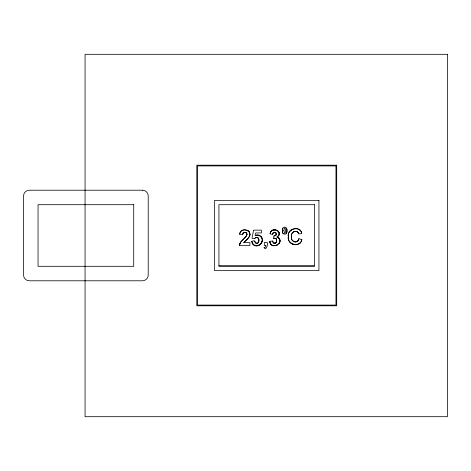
<?xml version="1.0" encoding="UTF-8"?>
<svg xmlns="http://www.w3.org/2000/svg" width="471" height="471" viewBox="0 0 471 471"><rect width="100%" height="100%" fill="white"/><g stroke="black" fill="none" stroke-linecap="round" stroke-linejoin="round"><path stroke-width="0.71" d="M239.721 234.287C240.169 226.327 253.498 230.46 249.112 236.995C247.852 239.303 245.32 240.498 243.878 242.642L249.913 242.642L249.913 245.426L239.433 245.426L240.84 241.888L246.457 235.93L246.922 234.558L246.716 233.263L245.827 232.433L244.42 232.291L243.16 233.021L242.7 234.57L239.721 234.287C239.739 229.53 246.91 228.3 249.283 231.92C251.761 236.513 246.357 239.639 243.878 242.642A5.122 5.122 0 0 1 244.608 241.7M242.7 234.57C242.288 231.714 247.187 231.444 246.934 234.334C245.956 238.844 239.68 240.428 239.433 245.426A7.259 7.259 0 0 1 240.463 242.447M251.738 241.411C252.739 249.188 264.914 244.961 261.77 238.149C261.193 236.577 259.751 235.323 258.079 235.1C256.195 234.428 253.94 237.355 255.794 232.933L261.446 232.933L261.446 230.148L253.563 230.148L252.026 238.249L254.417 238.603C256.548 235.653 260.263 238.891 258.75 241.758C258.485 242.771 257.396 243.56 256.348 243.254C253.81 242.488 256.053 239.433 251.738 241.411C256.642 254.976 270.766 233.881 255.306 235.518A4.798 4.798 0 0 1 257.089 235.053A5.016 5.016 0 0 1 258.308 235.135A4.374 4.374 0 0 1 259.998 235.859M273.869 235.912L273.557 238.438A5.228 5.228 0 0 1 274.534 238.226L275.876 238.591L276.648 239.904L276.577 241.77L275.647 243.036L273.675 243.03L272.591 241.005L269.712 241.364C271.219 251.52 286.409 241.458 276.995 237.043C281.252 235.347 278.62 229.141 274.546 229.86C271.673 229.189 267.44 234.952 272.691 234.281C272.526 231.267 277.496 232.038 276.053 234.852C275.776 235.435 275.17 235.8 274.54 235.877C272.98 236.048 276.365 235.836 276.159 234.576C277.142 231.809 272.491 231.502 272.691 234.281M286.868 231.985L286.433 233.263M270.001 233.822C270.772 225.856 284.725 231.761 276.995 237.043C286.403 241.458 271.225 251.514 269.712 241.364M298.902 238.691C298.066 244.496 289.689 241.435 291.502 236.195C291.284 233.793 292.95 231.031 295.617 231.296C299.032 231.031 297.925 236.018 301.781 233.121C299.774 225.173 286.721 228.771 288.329 236.766C286.927 244.938 300.304 247.905 301.882 239.657L298.902 238.691C298.178 244.284 289.942 241.7 291.502 236.53C290.118 231.885 297.572 229.006 298.802 233.887M301.882 239.657C300.298 247.905 286.939 244.932 288.329 236.766C286.733 228.771 299.768 225.179 301.781 233.121M282.941 228.064L282.512 229.336A8.137 8.137 0 0 0 282.417 230.649A8.478 8.478 0 0 0 282.553 232.344M272.591 241.005C272.627 244.755 277.99 243.177 276.648 239.904C277.183 237.631 272.15 238.526 274.54 238.232M254.417 238.603C261.517 232.786 258.773 249.306 254.717 241.105M265.768 245.426L264.331 245.426L264.331 242.447L267.31 242.447C268.24 244.184 266.203 251.279 264.043 247.734M218.938 265.738L314.593 265.738M282.894 233.21L283.042 233.428A1.878 1.878 0 0 1 282.894 233.21L282.476 231.779M286.868 229.348L286.439 228.076A2.055 2.055 0 0 0 282.883 228.2M265.938 245.432A2.673 2.673 0 0 1 264.084 247.87M286.821 229.353A7.766 7.766 0 0 1 286.751 232.533M286.533 233.145A2.084 2.084 0 0 1 283.059 233.398M282.535 231.767A7.83 7.83 0 0 1 282.647 228.623M298.008 240.722A3.132 3.132 0 0 1 296.318 241.835M295.7 241.947A4.263 4.263 0 0 1 294.563 241.882M294.181 241.788A3.374 3.374 0 0 1 293.162 241.258M293.186 231.991A3.468 3.468 0 0 1 294.228 231.467M296.642 231.467A3.162 3.162 0 0 1 298.508 233.057M298.714 229.253A5.835 5.835 0 0 1 300.198 230.278M292.638 229.136A6.4 6.4 0 0 0 290.842 230.242A6.724 6.724 0 0 0 289.859 231.308M289.853 241.988A6.918 6.918 0 0 0 291.39 243.466A6.388 6.388 0 0 0 293.245 244.355M296.612 244.579A9.067 9.067 0 0 1 294.658 244.62M300.31 242.724A5.352 5.352 0 0 1 299.126 243.713M286.751 228.8A7.766 7.766 0 0 1 286.821 231.979M270.036 242.718A4.551 4.551 0 0 0 270.978 244.202A4.798 4.798 0 0 0 271.655 244.796A4.651 4.651 0 0 0 272.85 245.415M277.643 244.902A4.816 4.816 0 0 1 276.3 245.509M279.067 243.501A4.604 4.604 0 0 0 279.809 241.747A5.24 5.24 0 0 0 279.886 240.41M279.703 239.439A3.591 3.591 0 0 0 278.679 237.879A3.45 3.45 0 0 0 277.914 237.36M278.667 235.63A3.103 3.103 0 0 0 279.191 234.299A3.591 3.591 0 0 0 279.162 233.11A3.468 3.468 0 0 0 278.808 232.138M276.642 230.201A4.168 4.168 0 0 1 277.819 230.92M275.229 229.877A6.353 6.353 0 0 0 274.087 229.889A4.981 4.981 0 0 0 271.944 230.578M270.707 231.838A3.609 3.609 0 0 1 271.732 230.731M273.092 233.063A1.855 1.855 0 0 1 273.604 232.55A1.707 1.707 0 0 1 274.234 232.291M274.41 232.268A2.161 2.161 0 0 1 274.946 232.291M275.111 232.327A1.49 1.49 0 0 1 276.136 233.251M276.159 234.576A1.749 1.749 0 0 1 275.317 235.624M275.011 238.232A1.619 1.619 0 0 1 275.718 238.479M275.876 238.597A2.143 2.143 0 0 1 276.412 239.25M276.395 242.218A2.278 2.278 0 0 1 275.818 242.912M275.647 243.036A1.754 1.754 0 0 1 274.881 243.301A2.043 2.043 0 0 1 274.281 243.277A1.802 1.802 0 0 1 273.592 242.983A2.09 2.09 0 0 1 273.033 242.388M252.273 243.183A4.516 4.516 0 0 0 253.027 244.243A4.61 4.61 0 0 0 253.698 244.82A4.48 4.48 0 0 0 254.47 245.261M257.484 245.685A6.906 6.906 0 0 1 255.812 245.644M260.186 244.561A4.616 4.616 0 0 1 258.673 245.426M262.047 241.17A5.558 5.558 0 0 1 261.27 243.277M260.734 236.489A4.757 4.757 0 0 1 261.77 238.149M255.765 237.614A2.591 2.591 0 0 1 256.677 237.449M257.378 237.549A2.002 2.002 0 0 1 258.155 237.996A2.108 2.108 0 0 1 258.591 238.561M257.825 243.018A1.79 1.79 0 0 1 255.971 243.083M255.747 242.977A2.32 2.32 0 0 1 255.294 242.559A2.261 2.261 0 0 1 255.058 242.212M249.913 234.164A5.322 5.322 0 0 1 249.43 236.395M249.724 232.874A3.88 3.88 0 0 0 249.165 231.75A4.41 4.41 0 0 0 248.235 230.802M243.101 233.104A1.601 1.601 0 0 1 243.501 232.668A1.813 1.813 0 0 1 243.831 232.468M245.915 232.474A1.69 1.69 0 0 1 246.722 233.263M246.898 233.863A3.038 3.038 0 0 1 246.922 234.558A2.749 2.749 0 0 1 246.845 235.011M283.83 230.513C285.85 240.263 286.021 221.27 283.83 230.513M447.45 54.306L85.063 54.306L85.063 416.694L447.45 416.694L447.45 54.306M336.694 165.197L196.813 165.197L196.813 305.803L336.694 305.803L336.694 165.197M335.97 165.922L197.537 165.922L197.537 305.078L335.97 305.078L335.97 165.922M142.413 190.202L29.349 190.202A5.799 5.799 0 0 0 23.55 196.001L23.55 275.005A5.799 5.799 0 0 0 29.349 280.798L142.413 280.798A5.799 5.799 0 0 0 148.212 275.005L148.212 196.001A5.799 5.799 0 0 0 142.413 190.202M318.938 200.352L214.57 200.352L214.57 270.654L318.938 270.654L318.938 200.352M133.717 204.702L38.045 204.702L38.045 266.303L133.717 266.303L133.717 204.702M314.593 204.702L218.921 204.702L218.921 266.303L314.593 266.303L314.593 204.702"/></g></svg>
